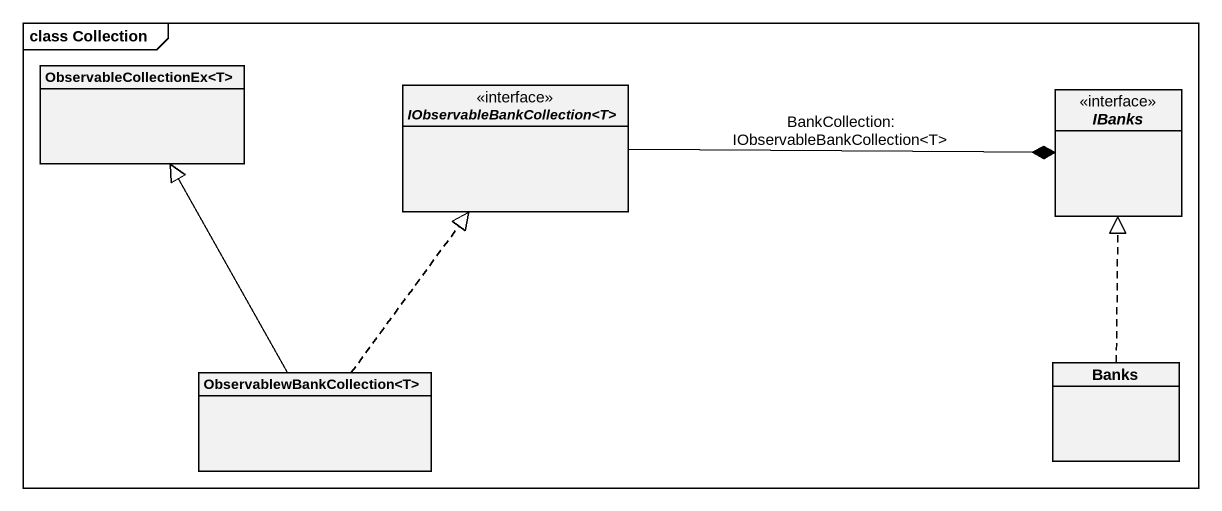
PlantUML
@startuml
mainframe class Collection
hide circle
hide empty members
class "ObservableCollectionEx<T>" as ObservableCollectionEx_T
interface "IObservableBankCollection<T>" as IObservableBankCollection_T <<interface>>
interface IBanks <<interface>>
class Banks
class "ObservablewBankCollection<T>" as ObservablewBankCollection_T
IObservableBankCollection_T -right-* IBanks : BankCollection: IObservableBankCollection<T>
Banks .up.|> IBanks
ObservablewBankCollection_T -up-|> ObservableCollectionEx_T
ObservablewBankCollection_T .up.|> IObservableBankCollection_T
@enduml
